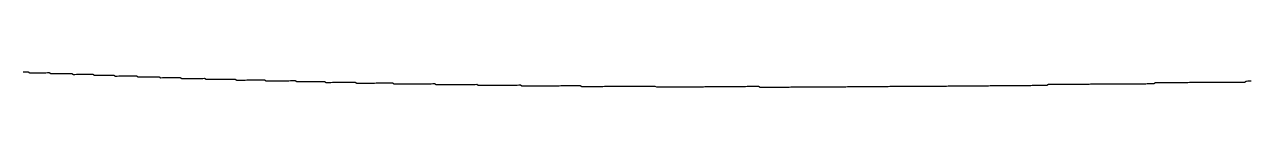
# Model space of a CAD drawing. Header units: millimetres. Extents: x 41 to 1041, y 1148 to 1248.
# Drawn here: x 66.28 to 78.84, y 1155.14 to 1155.3 of the extents above; entities that cross this region are included whole.
import ezdxf

# ---------------------------------------------------------------- set-up
doc = ezdxf.new("R2010")
doc.units = ezdxf.units.MM

msp = doc.modelspace()

# ---------------------------------------------------------------- linework, layer by layer
at = {"color": 3}
msp.add_polyline3d([(66.264, 1155.302, 0), (66.281, 1155.302, 0), (66.297, 1155.302, 0), (66.314, 1155.302, 0), (66.331, 1155.292, 0), (66.347, 1155.292, 0), (66.364, 1155.293, 0), (66.38, 1155.293, 0), (66.397, 1155.293, 0), (66.414, 1155.293, 0), (66.43, 1155.293, 0), (66.447, 1155.293, 0), (66.463, 1155.293, 0), (66.48, 1155.293, 0), (66.497, 1155.293, 0), (66.513, 1155.294, 0), (66.53, 1155.294, 0), (66.546, 1155.284, 0), (66.563, 1155.284, 0), (66.579, 1155.284, 0), (66.596, 1155.284, 0), (66.613, 1155.284, 0), (66.629, 1155.284, 0), (66.646, 1155.284, 0), (66.662, 1155.285, 0), (66.679, 1155.285, 0), (66.696, 1155.285, 0), (66.712, 1155.285, 0), (66.729, 1155.285, 0), (66.745, 1155.285, 0), (66.762, 1155.285, 0), (66.779, 1155.275, 0), (66.795, 1155.275, 0), (66.812, 1155.276, 0), (66.828, 1155.276, 0), (66.845, 1155.276, 0), (66.861, 1155.276, 0), (66.878, 1155.276, 0), (66.895, 1155.276, 0), (66.911, 1155.276, 0), (66.928, 1155.276, 0), (66.944, 1155.277, 0), (66.961, 1155.277, 0), (66.978, 1155.277, 0), (66.994, 1155.267, 0), (67.011, 1155.267, 0), (67.027, 1155.267, 0), (67.044, 1155.267, 0), (67.061, 1155.267, 0), (67.077, 1155.267, 0), (67.094, 1155.268, 0), (67.11, 1155.268, 0), (67.127, 1155.268, 0), (67.143, 1155.268, 0), (67.16, 1155.268, 0), (67.177, 1155.268, 0), (67.193, 1155.268, 0), (67.21, 1155.258, 0), (67.226, 1155.258, 0), (67.243, 1155.259, 0), (67.26, 1155.259, 0), (67.276, 1155.259, 0), (67.293, 1155.259, 0), (67.309, 1155.259, 0), (67.326, 1155.259, 0), (67.343, 1155.259, 0), (67.359, 1155.259, 0), (67.376, 1155.259, 0), (67.392, 1155.26, 0), (67.409, 1155.26, 0), (67.425, 1155.26, 0), (67.442, 1155.25, 0), (67.459, 1155.25, 0), (67.475, 1155.25, 0), (67.492, 1155.25, 0), (67.508, 1155.25, 0), (67.525, 1155.25, 0), (67.542, 1155.251, 0), (67.558, 1155.251, 0), (67.575, 1155.251, 0), (67.591, 1155.251, 0), (67.608, 1155.251, 0), (67.624, 1155.251, 0), (67.641, 1155.251, 0), (67.658, 1155.251, 0), (67.674, 1155.241, 0), (67.691, 1155.242, 0), (67.707, 1155.242, 0), (67.724, 1155.242, 0), (67.741, 1155.242, 0), (67.757, 1155.242, 0), (67.774, 1155.242, 0), (67.79, 1155.242, 0), (67.807, 1155.242, 0), (67.824, 1155.243, 0), (67.84, 1155.243, 0), (67.857, 1155.243, 0), (67.873, 1155.243, 0), (67.891, 1155.233, 0), (67.907, 1155.233, 0), (67.924, 1155.233, 0), (67.941, 1155.233, 0), (67.957, 1155.233, 0), (67.974, 1155.234, 0), (67.99, 1155.234, 0), (68.007, 1155.234, 0), (68.024, 1155.234, 0), (68.04, 1155.234, 0), (68.057, 1155.234, 0), (68.073, 1155.234, 0), (68.09, 1155.234, 0), (68.107, 1155.234, 0), (68.123, 1155.235, 0), (68.14, 1155.225, 0), (68.156, 1155.225, 0), (68.173, 1155.225, 0), (68.19, 1155.225, 0), (68.206, 1155.225, 0), (68.223, 1155.225, 0), (68.239, 1155.225, 0), (68.256, 1155.225, 0), (68.273, 1155.226, 0), (68.289, 1155.226, 0), (68.306, 1155.226, 0), (68.322, 1155.226, 0), (68.339, 1155.226, 0), (68.356, 1155.226, 0), (68.372, 1155.226, 0), (68.389, 1155.226, 0), (68.405, 1155.226, 0), (68.422, 1155.227, 0), (68.438, 1155.227, 0), (68.455, 1155.217, 0), (68.472, 1155.217, 0), (68.488, 1155.217, 0), (68.505, 1155.217, 0), (68.521, 1155.217, 0), (68.538, 1155.217, 0), (68.555, 1155.218, 0), (68.571, 1155.218, 0), (68.588, 1155.218, 0), (68.604, 1155.218, 0), (68.621, 1155.218, 0), (68.638, 1155.218, 0), (68.654, 1155.218, 0), (68.671, 1155.218, 0), (68.687, 1155.218, 0), (68.704, 1155.219, 0), (68.721, 1155.219, 0), (68.737, 1155.219, 0), (68.754, 1155.209, 0), (68.77, 1155.209, 0), (68.787, 1155.209, 0), (68.804, 1155.209, 0), (68.82, 1155.209, 0), (68.837, 1155.209, 0), (68.853, 1155.21, 0), (68.87, 1155.21, 0), (68.887, 1155.21, 0), (68.903, 1155.21, 0), (68.92, 1155.21, 0), (68.936, 1155.21, 0), (68.953, 1155.21, 0), (68.97, 1155.21, 0), (68.986, 1155.21, 0), (69.003, 1155.211, 0), (69.019, 1155.211, 0), (69.036, 1155.211, 0), (69.053, 1155.211, 0), (69.069, 1155.201, 0), (69.086, 1155.201, 0), (69.102, 1155.201, 0), (69.119, 1155.201, 0), (69.135, 1155.201, 0), (69.152, 1155.202, 0), (69.169, 1155.202, 0), (69.185, 1155.202, 0), (69.202, 1155.202, 0), (69.218, 1155.202, 0), (69.235, 1155.202, 0), (69.252, 1155.202, 0), (69.268, 1155.202, 0), (69.285, 1155.202, 0), (69.301, 1155.203, 0), (69.318, 1155.203, 0), (69.335, 1155.203, 0), (69.351, 1155.203, 0), (69.368, 1155.193, 0), (69.384, 1155.193, 0), (69.401, 1155.193, 0), (69.418, 1155.193, 0), (69.434, 1155.194, 0), (69.451, 1155.194, 0), (69.467, 1155.194, 0), (69.484, 1155.194, 0), (69.501, 1155.194, 0), (69.517, 1155.194, 0), (69.534, 1155.194, 0), (69.55, 1155.194, 0), (69.567, 1155.194, 0), (69.584, 1155.195, 0), (69.6, 1155.195, 0), (69.617, 1155.195, 0), (69.633, 1155.195, 0), (69.65, 1155.195, 0), (69.667, 1155.195, 0), (69.683, 1155.185, 0), (69.7, 1155.185, 0), (69.716, 1155.185, 0), (69.733, 1155.186, 0), (69.75, 1155.186, 0), (69.766, 1155.186, 0), (69.783, 1155.186, 0), (69.799, 1155.186, 0), (69.816, 1155.186, 0), (69.833, 1155.186, 0), (69.849, 1155.186, 0), (69.866, 1155.186, 0), (69.882, 1155.187, 0), (69.899, 1155.187, 0), (69.916, 1155.187, 0), (69.932, 1155.187, 0), (69.949, 1155.187, 0), (69.965, 1155.187, 0), (69.982, 1155.187, 0), (69.999, 1155.187, 0), (70.015, 1155.187, 0), (70.032, 1155.188, 0), (70.048, 1155.188, 0), (70.065, 1155.178, 0), (70.082, 1155.178, 0), (70.098, 1155.178, 0), (70.115, 1155.178, 0), (70.131, 1155.178, 0), (70.148, 1155.178, 0), (70.165, 1155.179, 0), (70.181, 1155.179, 0), (70.198, 1155.179, 0), (70.214, 1155.179, 0), (70.231, 1155.179, 0), (70.248, 1155.179, 0), (70.264, 1155.179, 0), (70.281, 1155.179, 0), (70.297, 1155.179, 0), (70.314, 1155.18, 0), (70.331, 1155.18, 0), (70.347, 1155.18, 0), (70.364, 1155.18, 0), (70.38, 1155.18, 0), (70.397, 1155.18, 0), (70.414, 1155.18, 0), (70.43, 1155.18, 0), (70.447, 1155.18, 0), (70.463, 1155.181, 0), (70.48, 1155.181, 0), (70.497, 1155.171, 0), (70.513, 1155.171, 0), (70.53, 1155.171, 0), (70.546, 1155.171, 0), (70.563, 1155.171, 0), (70.58, 1155.171, 0), (70.596, 1155.171, 0), (70.613, 1155.172, 0), (70.629, 1155.172, 0), (70.646, 1155.172, 0), (70.663, 1155.172, 0), (70.679, 1155.172, 0), (70.696, 1155.172, 0), (70.712, 1155.172, 0), (70.729, 1155.172, 0), (70.746, 1155.172, 0), (70.762, 1155.173, 0), (70.779, 1155.173, 0), (70.795, 1155.173, 0), (70.812, 1155.173, 0), (70.829, 1155.173, 0), (70.845, 1155.173, 0), (70.862, 1155.173, 0), (70.878, 1155.173, 0), (70.895, 1155.173, 0), (70.912, 1155.174, 0), (70.928, 1155.164, 0), (70.945, 1155.164, 0), (70.961, 1155.164, 0), (70.978, 1155.164, 0), (70.995, 1155.164, 0), (71.011, 1155.164, 0), (71.028, 1155.164, 0), (71.044, 1155.165, 0), (71.061, 1155.165, 0), (71.078, 1155.165, 0), (71.094, 1155.165, 0), (71.111, 1155.165, 0), (71.127, 1155.165, 0), (71.144, 1155.165, 0), (71.161, 1155.165, 0), (71.177, 1155.165, 0), (71.194, 1155.166, 0), (71.21, 1155.166, 0), (71.227, 1155.166, 0), (71.244, 1155.166, 0), (71.26, 1155.166, 0), (71.277, 1155.166, 0), (71.293, 1155.166, 0), (71.31, 1155.166, 0), (71.327, 1155.166, 0), (71.343, 1155.167, 0), (71.36, 1155.167, 0), (71.376, 1155.157, 0), (71.393, 1155.157, 0), (71.41, 1155.157, 0), (71.426, 1155.157, 0), (71.443, 1155.157, 0), (71.459, 1155.157, 0), (71.476, 1155.157, 0), (71.493, 1155.158, 0), (71.509, 1155.158, 0), (71.526, 1155.158, 0), (71.542, 1155.158, 0), (71.559, 1155.158, 0), (71.576, 1155.158, 0), (71.592, 1155.158, 0), (71.609, 1155.158, 0), (71.625, 1155.158, 0), (71.642, 1155.159, 0), (71.659, 1155.159, 0), (71.675, 1155.159, 0), (71.692, 1155.159, 0), (71.708, 1155.159, 0), (71.725, 1155.159, 0), (71.742, 1155.159, 0), (71.758, 1155.159, 0), (71.775, 1155.16, 0), (71.791, 1155.16, 0), (71.808, 1155.16, 0), (71.825, 1155.16, 0), (71.841, 1155.16, 0), (71.858, 1155.16, 0), (71.874, 1155.16, 0), (71.891, 1155.16, 0), (71.908, 1155.16, 0), (71.924, 1155.161, 0), (71.941, 1155.161, 0), (71.957, 1155.161, 0), (71.974, 1155.161, 0), (71.991, 1155.151, 0), (72.007, 1155.151, 0), (72.024, 1155.151, 0), (72.04, 1155.151, 0), (72.057, 1155.151, 0), (72.074, 1155.152, 0), (72.09, 1155.152, 0), (72.107, 1155.152, 0), (72.123, 1155.152, 0), (72.14, 1155.152, 0), (72.157, 1155.152, 0), (72.173, 1155.152, 0), (72.19, 1155.152, 0), (72.206, 1155.152, 0), (72.223, 1155.153, 0), (72.24, 1155.153, 0), (72.256, 1155.153, 0), (72.273, 1155.153, 0), (72.289, 1155.153, 0), (72.306, 1155.153, 0), (72.323, 1155.153, 0), (72.339, 1155.153, 0), (72.356, 1155.153, 0), (72.372, 1155.154, 0), (72.389, 1155.154, 0), (72.406, 1155.154, 0), (72.422, 1155.154, 0), (72.439, 1155.154, 0), (72.455, 1155.154, 0), (72.472, 1155.154, 0), (72.489, 1155.154, 0), (72.505, 1155.154, 0), (72.522, 1155.155, 0), (72.538, 1155.155, 0), (72.555, 1155.155, 0), (72.572, 1155.155, 0), (72.588, 1155.155, 0), (72.605, 1155.155, 0), (72.621, 1155.155, 0), (72.638, 1155.155, 0), (72.655, 1155.156, 0), (72.671, 1155.156, 0), (72.688, 1155.156, 0), (72.704, 1155.156, 0), (72.721, 1155.156, 0), (72.738, 1155.156, 0), (72.754, 1155.146, 0), (72.771, 1155.146, 0), (72.788, 1155.146, 0), (72.804, 1155.147, 0), (72.821, 1155.147, 0), (72.837, 1155.147, 0), (72.854, 1155.147, 0), (72.871, 1155.147, 0), (72.887, 1155.147, 0), (72.904, 1155.147, 0), (72.92, 1155.147, 0), (72.937, 1155.147, 0), (72.954, 1155.148, 0), (72.97, 1155.148, 0), (72.987, 1155.148, 0), (73.003, 1155.148, 0), (73.02, 1155.148, 0), (73.037, 1155.148, 0), (73.053, 1155.148, 0), (73.07, 1155.148, 0), (73.086, 1155.148, 0), (73.103, 1155.149, 0), (73.12, 1155.149, 0), (73.136, 1155.149, 0), (73.153, 1155.149, 0), (73.169, 1155.149, 0), (73.186, 1155.149, 0), (73.203, 1155.149, 0), (73.219, 1155.149, 0), (73.236, 1155.149, 0), (73.252, 1155.15, 0), (73.269, 1155.15, 0), (73.286, 1155.15, 0), (73.302, 1155.15, 0), (73.319, 1155.15, 0), (73.335, 1155.15, 0), (73.352, 1155.15, 0), (73.369, 1155.15, 0), (73.385, 1155.151, 0), (73.402, 1155.151, 0), (73.418, 1155.151, 0), (73.435, 1155.151, 0), (73.452, 1155.151, 0), (73.468, 1155.151, 0), (73.485, 1155.151, 0), (73.501, 1155.151, 0), (73.518, 1155.151, 0), (73.535, 1155.152, 0), (73.551, 1155.152, 0), (73.568, 1155.152, 0), (73.584, 1155.152, 0), (73.601, 1155.152, 0), (73.618, 1155.152, 0), (73.634, 1155.152, 0), (73.651, 1155.152, 0), (73.667, 1155.152, 0), (73.684, 1155.153, 0), (73.701, 1155.153, 0), (73.717, 1155.153, 0), (73.734, 1155.153, 0), (73.751, 1155.153, 0), (73.767, 1155.153, 0), (73.784, 1155.153, 0), (73.8, 1155.153, 0), (73.817, 1155.143, 0), (73.834, 1155.144, 0), (73.85, 1155.144, 0), (73.867, 1155.144, 0), (73.883, 1155.144, 0), (73.9, 1155.144, 0), (73.917, 1155.144, 0), (73.933, 1155.144, 0), (73.95, 1155.144, 0), (73.966, 1155.144, 0), (73.983, 1155.145, 0), (74, 1155.145, 0), (74.016, 1155.145, 0), (74.033, 1155.145, 0), (74.049, 1155.145, 0), (74.066, 1155.145, 0), (74.083, 1155.145, 0), (74.099, 1155.145, 0), (74.116, 1155.145, 0), (74.132, 1155.146, 0), (74.149, 1155.146, 0), (74.166, 1155.146, 0), (74.182, 1155.146, 0), (74.199, 1155.146, 0), (74.215, 1155.146, 0), (74.232, 1155.146, 0), (74.249, 1155.146, 0), (74.265, 1155.147, 0), (74.282, 1155.147, 0), (74.298, 1155.147, 0), (74.315, 1155.147, 0), (74.332, 1155.147, 0), (74.348, 1155.147, 0), (74.365, 1155.147, 0), (74.381, 1155.147, 0), (74.398, 1155.147, 0), (74.415, 1155.148, 0), (74.431, 1155.148, 0), (74.448, 1155.148, 0), (74.464, 1155.148, 0), (74.481, 1155.148, 0), (74.498, 1155.148, 0), (74.514, 1155.148, 0), (74.531, 1155.148, 0), (74.548, 1155.148, 0), (74.564, 1155.149, 0), (74.581, 1155.149, 0), (74.597, 1155.149, 0), (74.614, 1155.149, 0), (74.631, 1155.149, 0), (74.647, 1155.149, 0), (74.664, 1155.149, 0), (74.68, 1155.149, 0), (74.697, 1155.149, 0), (74.714, 1155.15, 0), (74.73, 1155.15, 0), (74.747, 1155.15, 0), (74.763, 1155.15, 0), (74.78, 1155.15, 0), (74.797, 1155.15, 0), (74.813, 1155.15, 0), (74.83, 1155.15, 0), (74.846, 1155.15, 0), (74.863, 1155.151, 0), (74.88, 1155.151, 0), (74.896, 1155.151, 0), (74.913, 1155.151, 0), (74.929, 1155.151, 0), (74.946, 1155.151, 0), (74.963, 1155.151, 0), (74.979, 1155.151, 0), (74.996, 1155.152, 0), (75.012, 1155.152, 0), (75.029, 1155.152, 0), (75.046, 1155.152, 0), (75.062, 1155.152, 0), (75.079, 1155.152, 0), (75.095, 1155.152, 0), (75.112, 1155.152, 0), (75.129, 1155.152, 0), (75.145, 1155.153, 0), (75.162, 1155.153, 0), (75.178, 1155.153, 0), (75.195, 1155.153, 0), (75.212, 1155.153, 0), (75.228, 1155.153, 0), (75.245, 1155.153, 0), (75.261, 1155.153, 0), (75.278, 1155.153, 0), (75.295, 1155.154, 0), (75.311, 1155.154, 0), (75.328, 1155.154, 0), (75.344, 1155.154, 0), (75.361, 1155.154, 0), (75.378, 1155.154, 0), (75.394, 1155.154, 0), (75.411, 1155.154, 0), (75.428, 1155.154, 0), (75.444, 1155.155, 0), (75.461, 1155.155, 0), (75.477, 1155.155, 0), (75.494, 1155.155, 0), (75.511, 1155.155, 0), (75.527, 1155.155, 0), (75.544, 1155.155, 0), (75.56, 1155.155, 0), (75.577, 1155.155, 0), (75.594, 1155.156, 0), (75.61, 1155.156, 0), (75.627, 1155.156, 0), (75.643, 1155.156, 0), (75.66, 1155.156, 0), (75.677, 1155.156, 0), (75.693, 1155.156, 0), (75.71, 1155.156, 0), (75.726, 1155.156, 0), (75.743, 1155.157, 0), (75.76, 1155.157, 0), (75.776, 1155.157, 0), (75.793, 1155.157, 0), (75.809, 1155.157, 0), (75.826, 1155.157, 0), (75.843, 1155.157, 0), (75.859, 1155.157, 0), (75.876, 1155.158, 0), (75.892, 1155.158, 0), (75.909, 1155.158, 0), (75.926, 1155.158, 0), (75.942, 1155.158, 0), (75.959, 1155.158, 0), (75.975, 1155.158, 0), (75.992, 1155.158, 0), (76.009, 1155.158, 0), (76.025, 1155.159, 0), (76.042, 1155.159, 0), (76.058, 1155.159, 0), (76.075, 1155.159, 0), (76.092, 1155.159, 0), (76.108, 1155.159, 0), (76.125, 1155.159, 0), (76.141, 1155.159, 0), (76.158, 1155.159, 0), (76.175, 1155.16, 0), (76.191, 1155.16, 0), (76.208, 1155.16, 0), (76.225, 1155.16, 0), (76.241, 1155.16, 0), (76.258, 1155.16, 0), (76.274, 1155.16, 0), (76.291, 1155.16, 0), (76.308, 1155.16, 0), (76.324, 1155.161, 0), (76.341, 1155.161, 0), (76.357, 1155.161, 0), (76.374, 1155.161, 0), (76.391, 1155.161, 0), (76.407, 1155.161, 0), (76.424, 1155.161, 0), (76.44, 1155.161, 0), (76.457, 1155.161, 0), (76.474, 1155.162, 0), (76.49, 1155.162, 0), (76.507, 1155.162, 0), (76.523, 1155.162, 0), (76.54, 1155.162, 0), (76.557, 1155.162, 0), (76.573, 1155.162, 0), (76.59, 1155.162, 0), (76.606, 1155.163, 0), (76.623, 1155.163, 0), (76.64, 1155.163, 0), (76.656, 1155.163, 0), (76.673, 1155.163, 0), (76.689, 1155.163, 0), (76.706, 1155.163, 0), (76.723, 1155.163, 0), (76.739, 1155.163, 0), (76.756, 1155.164, 0), (76.772, 1155.174, 0), (76.789, 1155.174, 0), (76.806, 1155.174, 0), (76.822, 1155.174, 0), (76.839, 1155.174, 0), (76.855, 1155.174, 0), (76.872, 1155.174, 0), (76.889, 1155.174, 0), (76.905, 1155.175, 0), (76.922, 1155.175, 0), (76.938, 1155.175, 0), (76.955, 1155.175, 0), (76.972, 1155.175, 0), (76.988, 1155.175, 0), (77.005, 1155.175, 0), (77.022, 1155.175, 0), (77.038, 1155.175, 0), (77.055, 1155.176, 0), (77.071, 1155.176, 0), (77.088, 1155.176, 0), (77.105, 1155.176, 0), (77.121, 1155.176, 0), (77.138, 1155.176, 0), (77.154, 1155.176, 0), (77.171, 1155.176, 0), (77.188, 1155.176, 0), (77.204, 1155.177, 0), (77.221, 1155.177, 0), (77.237, 1155.177, 0), (77.254, 1155.177, 0), (77.271, 1155.177, 0), (77.287, 1155.177, 0), (77.304, 1155.177, 0), (77.32, 1155.177, 0), (77.337, 1155.177, 0), (77.354, 1155.178, 0), (77.37, 1155.178, 0), (77.387, 1155.178, 0), (77.403, 1155.178, 0), (77.42, 1155.178, 0), (77.437, 1155.178, 0), (77.453, 1155.178, 0), (77.47, 1155.178, 0), (77.486, 1155.179, 0), (77.503, 1155.179, 0), (77.52, 1155.179, 0), (77.536, 1155.179, 0), (77.553, 1155.179, 0), (77.569, 1155.179, 0), (77.586, 1155.179, 0), (77.603, 1155.179, 0), (77.619, 1155.179, 0), (77.636, 1155.18, 0), (77.652, 1155.18, 0), (77.669, 1155.18, 0), (77.686, 1155.18, 0), (77.702, 1155.18, 0), (77.719, 1155.18, 0), (77.735, 1155.18, 0), (77.752, 1155.18, 0), (77.769, 1155.18, 0), (77.785, 1155.181, 0), (77.802, 1155.181, 0), (77.818, 1155.181, 0), (77.835, 1155.181, 0), (77.852, 1155.181, 0), (77.868, 1155.191, 0), (77.885, 1155.191, 0), (77.901, 1155.191, 0), (77.918, 1155.191, 0), (77.935, 1155.192, 0), (77.951, 1155.192, 0), (77.968, 1155.192, 0), (77.985, 1155.192, 0), (78.001, 1155.192, 0), (78.018, 1155.192, 0), (78.034, 1155.192, 0), (78.051, 1155.192, 0), (78.068, 1155.192, 0), (78.084, 1155.193, 0), (78.101, 1155.193, 0), (78.117, 1155.193, 0), (78.134, 1155.193, 0), (78.151, 1155.193, 0), (78.167, 1155.193, 0), (78.184, 1155.193, 0), (78.2, 1155.193, 0), (78.217, 1155.194, 0), (78.234, 1155.194, 0), (78.25, 1155.194, 0), (78.267, 1155.194, 0), (78.283, 1155.194, 0), (78.3, 1155.194, 0), (78.317, 1155.194, 0), (78.333, 1155.194, 0), (78.35, 1155.194, 0), (78.366, 1155.195, 0), (78.383, 1155.195, 0), (78.4, 1155.195, 0), (78.416, 1155.195, 0), (78.433, 1155.195, 0), (78.449, 1155.195, 0), (78.466, 1155.195, 0), (78.483, 1155.195, 0), (78.499, 1155.195, 0), (78.516, 1155.196, 0), (78.532, 1155.196, 0), (78.549, 1155.196, 0), (78.566, 1155.196, 0), (78.582, 1155.196, 0), (78.599, 1155.196, 0), (78.615, 1155.196, 0), (78.632, 1155.196, 0), (78.649, 1155.196, 0), (78.665, 1155.197, 0), (78.682, 1155.197, 0), (78.698, 1155.197, 0), (78.715, 1155.197, 0), (78.732, 1155.197, 0), (78.748, 1155.197, 0), (78.765, 1155.197, 0), (78.781, 1155.197, 0), (78.798, 1155.207, 0), (78.815, 1155.208, 0), (78.831, 1155.208, 0), (78.848, 1155.208, 0)], dxfattribs=at)

doc.saveas('drawing.dxf')
